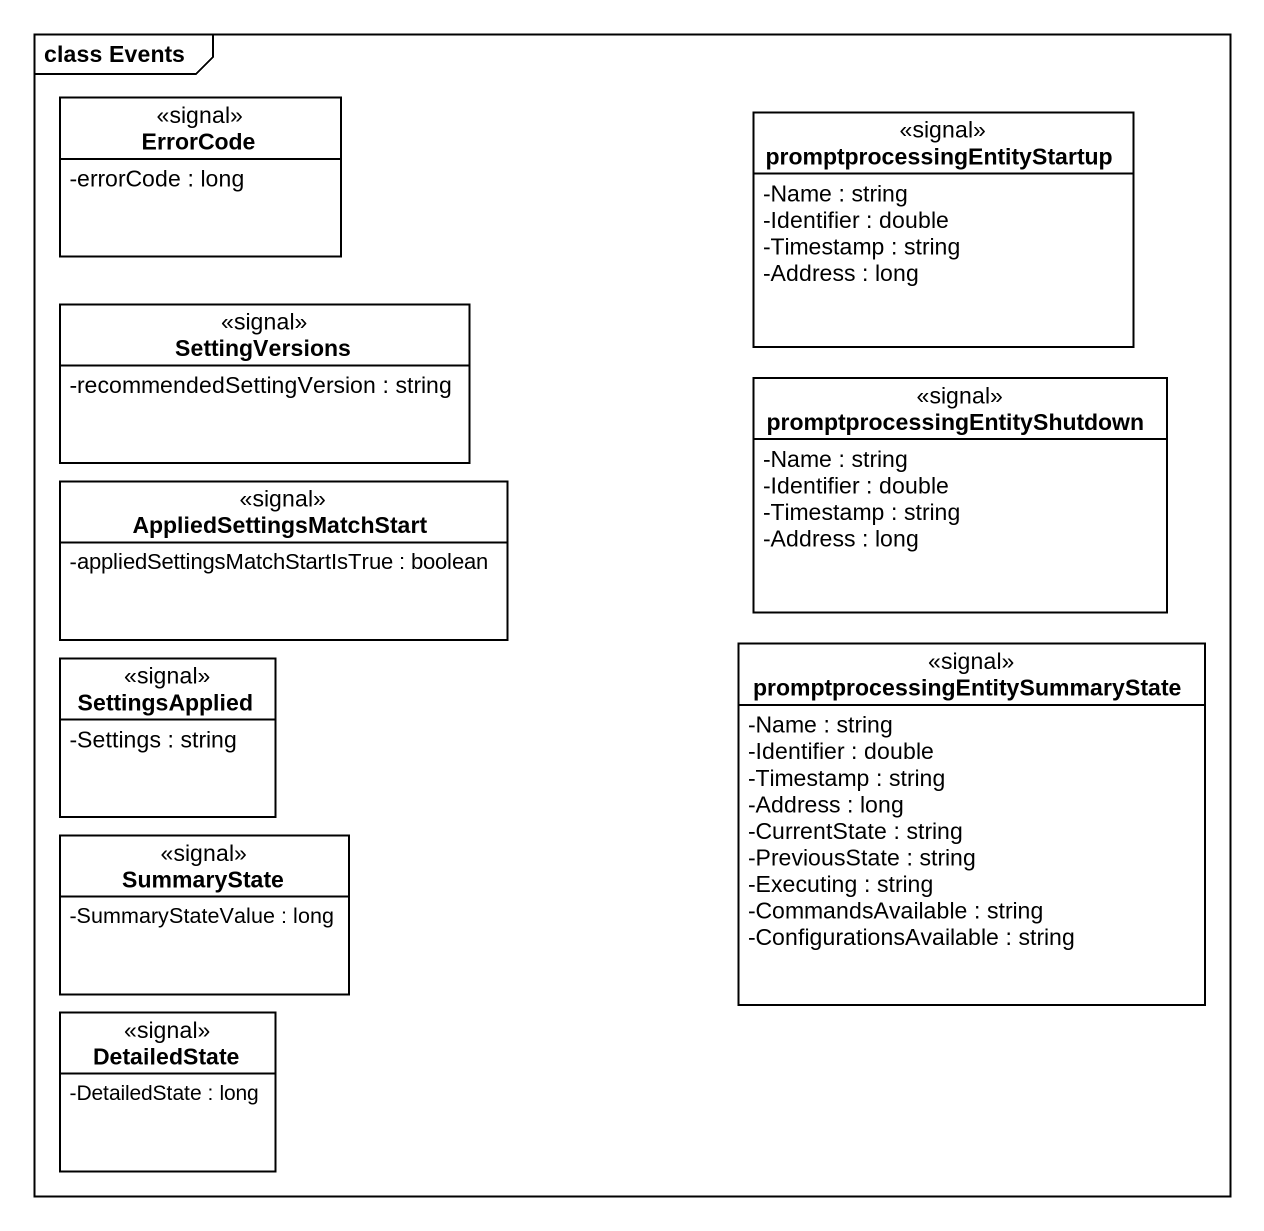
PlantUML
@startuml
mainframe class Events
hide circle
hide empty members
skinparam classAttributeIconSize 0
class ErrorCode <<signal>> {
  -errorCode : long
}
class "promptprocessingEntityStartup" as promptprocessingEntityStartu <<signal>> {
  -Name : string
  -Identifier : double
  -Timestamp : string
  -Address : long
}
class SettingVersions <<signal>> {
  -recommendedSettingVersion : string
}
class "promptprocessingEntityShutdown" as promptprocessingEntityShutdo <<signal>> {
  -Name : string
  -Identifier : double
  -Timestamp : string
  -Address : long
}
class AppliedSettingsMatchStart <<signal>> {
  -appliedSettingsMatchStartIsTrue : boolean
}
class SettingsApplied <<signal>> {
  -Settings : string
}
class "promptprocessingEntitySummaryState" as promptprocessingEntitySummar <<signal>> {
  -Name : string
  -Identifier : double
  -Timestamp : string
  -Address : long
  -CurrentState : string
  -PreviousState : string
  -Executing : string
  -CommandsAvailable : string
  -ConfigurationsAvailable : string
}
class SummaryState <<signal>> {
  -SummaryStateValue : long
}
class DetailedState <<signal>> {
  -DetailedState : long
}
@enduml
